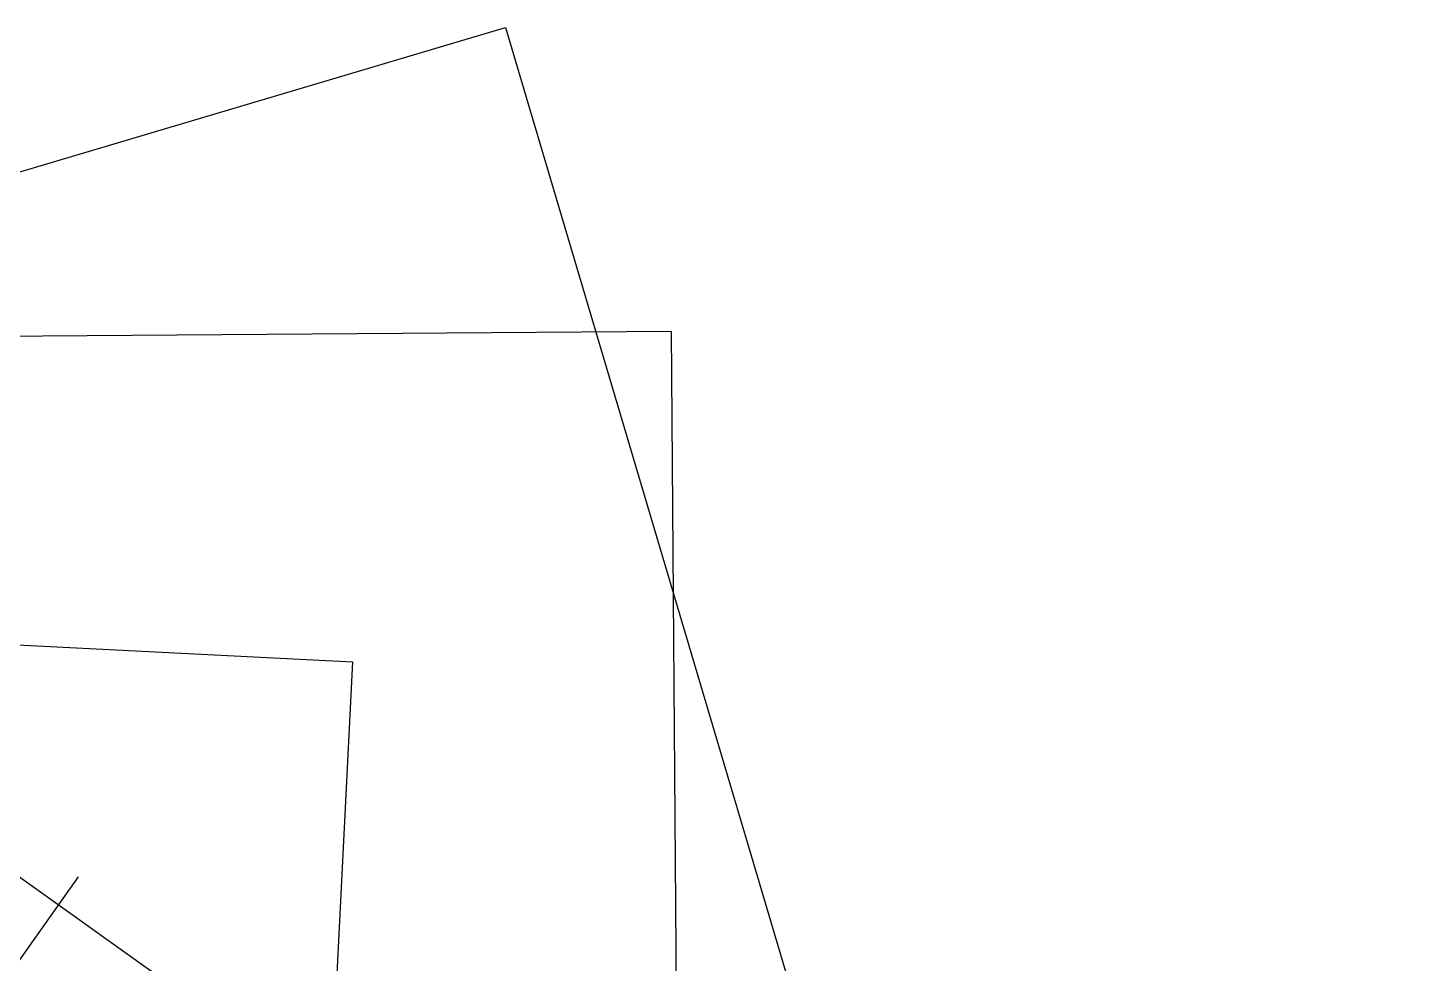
# Model space of a CAD drawing. Header units: millimetres. Extents: x -223 to 5526, y -1450 to 1963.
# Drawn here: x 2097 to 3264, y 1105 to 1896 of the extents above; entities that cross this region are included whole.
import ezdxf

# ---------------------------------------------------------------- set-up
doc = ezdxf.new("R2010")
doc.units = ezdxf.units.MM
doc.header["$MEASUREMENT"] = 0
doc.layers.get('0').update_dxf_attribs({"linetype": 'CONTINUOUS'})
doc.layers.add('LO-GRID', color=252, linetype='CONTINUOUS')
picture_1 = doc.add_image_def('image1.jpg', size_in_pixel=(1678, 2338))
picture_2 = doc.add_image_def('image2.jpg', size_in_pixel=(1700, 2338))
picture_3 = doc.add_image_def('image4.jpg', size_in_pixel=(1700, 2338))

msp = doc.modelspace()

# ---------------------------------------------------------------- linework, layer by layer
at = {"layer": 'LO-GRID'}
for p, q in [((1308.9, 1734.7), (3263.8, 342.4)), ((2140.3, 1178.2), (1116.5, -259.3))]:
    msp.add_line(p, q, dxfattribs=at)

# ---------------------------------------------------------------- pictures from other files: only their frames are drawn
image = msp.add_image(picture_3, insert=(2501.7, 1896.4), size_in_units=(900, 1237.8), rotation=-163.4606)
image.dxf.flags = 7
image = msp.add_image(picture_1, insert=(1151.7, 1628.3), size_in_units=(1069.5, 1490.2), rotation=-89.5622)
image.dxf.flags = 7
image = msp.add_image(picture_2, insert=(2317.2, 273), size_in_units=(1088.4, 1496.9), rotation=87.1013)
image.dxf.flags = 7

doc.saveas('drawing.dxf')
